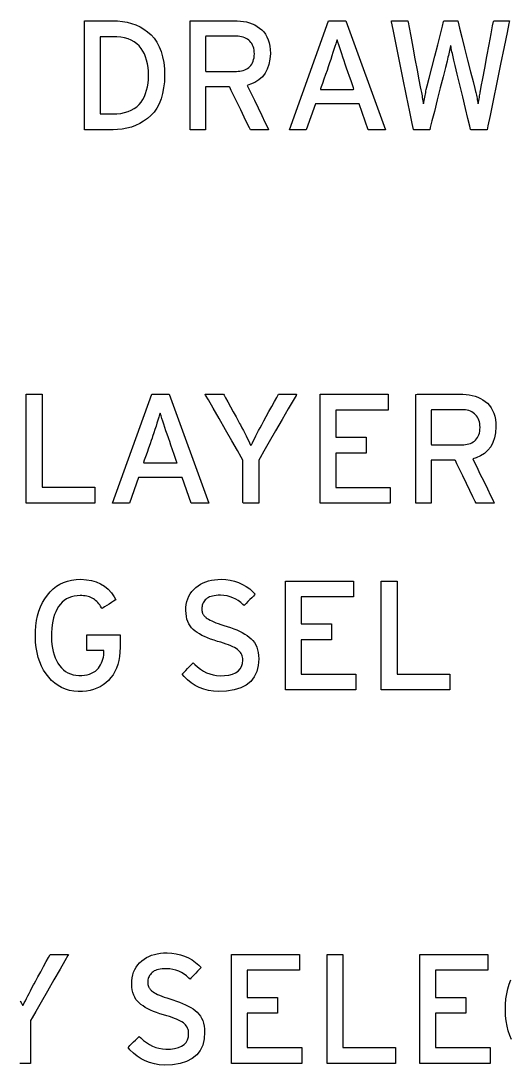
# Model space of a CAD drawing. Extents: x 1 to 47.7, y 0.2 to 35.
# Drawn here: x 2.581 to 3.759, y 24.496 to 27.012 of the extents above; entities that cross this region are included whole.
import ezdxf

# ---------------------------------------------------------------- set-up
doc = ezdxf.new("R2010")
doc.units = 0
doc.header["$MEASUREMENT"] = 0
doc.layers.add('8_0_____DWG', color=7, linetype='CONTINUOUS')

msp = doc.modelspace()

# ---------------------------------------------------------------- linework, layer by layer
at = {"layer": '8_0_____DWG'}
for points in [[(2.9269, 26.8812), (2.9263, 26.8654), (2.9246, 26.8507), (2.922, 26.837), (2.9183, 26.8244), (2.9137, 26.8128), (2.9081, 26.8023), (2.9014, 26.7928), (2.8938, 26.7844), (2.8854, 26.777), (2.8764, 26.7706), (2.867, 26.765), (2.8572, 26.7603), (2.8469, 26.7565), (2.8362, 26.7536), (2.825, 26.7515), (2.8134, 26.7503), (2.803, 26.75), (2.7996, 26.75), (2.7919, 26.75), (2.7814, 26.75), (2.7693, 26.75), (2.7572, 26.75), (2.7463, 26.75), (2.7381, 26.75), (2.734, 26.75), (2.7338, 26.7553), (2.7338, 26.7781), (2.7338, 26.8141), (2.7338, 26.8579), (2.7338, 26.9044), (2.7338, 26.9483), (2.7338, 26.9842), (2.7338, 27.007), (2.734, 27.0124), (2.7381, 27.0124), (2.7463, 27.0124), (2.7572, 27.0124), (2.7693, 27.0124), (2.7814, 27.0124), (2.7919, 27.0124), (2.7996, 27.0124), (2.803, 27.0124), (2.8136, 27.0122), (2.8254, 27.0111), (2.8368, 27.0091), (2.8476, 27.0063), (2.858, 27.0026), (2.8678, 26.998), (2.8772, 26.9925), (2.8861, 26.9862), (2.8945, 26.9788), (2.9019, 26.9704), (2.9084, 26.9608), (2.9139, 26.9502), (2.9185, 26.9386), (2.9221, 26.9258), (2.9247, 26.912), (2.9263, 26.8971)], [(3.1815, 26.9339), (3.1805, 26.92), (3.1781, 26.9074), (3.1742, 26.8961), (3.1689, 26.8862), (3.1622, 26.8775), (3.154, 26.8702), (3.1443, 26.8642), (3.1333, 26.8595), (3.1257, 26.8567), (3.1289, 26.8501), (3.135, 26.8375), (3.143, 26.8211), (3.1518, 26.8028), (3.1607, 26.7845), (3.1685, 26.7684), (3.1743, 26.7563), (3.1772, 26.7503), (3.1765, 26.75), (3.1728, 26.75), (3.167, 26.75), (3.1599, 26.75), (3.1523, 26.75), (3.145, 26.75), (3.1389, 26.75), (3.1348, 26.75), (3.1334, 26.75), (3.1312, 26.7545), (3.126, 26.7653), (3.1187, 26.7804), (3.1102, 26.7978), (3.1016, 26.8157), (3.0936, 26.8321), (3.0873, 26.845), (3.0836, 26.8526), (3.0826, 26.8538), (3.0787, 26.8538), (3.0718, 26.8538), (3.0628, 26.8538), (3.053, 26.8538), (3.0433, 26.8538), (3.0348, 26.8538), (3.0286, 26.8538), (3.0257, 26.8538), (3.0256, 26.8512), (3.0256, 26.842), (3.0256, 26.8279), (3.0256, 26.8109), (3.0256, 26.7929), (3.0256, 26.7759), (3.0256, 26.7619), (3.0256, 26.7526), (3.0256, 26.75), (3.0237, 26.75), (3.0197, 26.75), (3.0142, 26.75), (3.0078, 26.75), (3.0014, 26.75), (2.9956, 26.75), (2.9911, 26.75), (2.9886, 26.75), (2.9883, 26.753), (2.9883, 26.7722), (2.9883, 26.8049), (2.9883, 26.8463), (2.9883, 26.8915), (2.9883, 26.9356), (2.9883, 26.9737), (2.9883, 27.0009), (2.9883, 27.0123), (2.9918, 27.0124), (3.0022, 27.0124), (3.0177, 27.0124), (3.0361, 27.0124), (3.0554, 27.0124), (3.0734, 27.0124), (3.0882, 27.0124), (3.0975, 27.0124), (3.1019, 27.0124), (3.1097, 27.012), (3.1172, 27.0111), (3.1243, 27.0097), (3.1312, 27.0078), (3.1377, 27.0054), (3.144, 27.0025), (3.1499, 26.9991), (3.1556, 26.9952), (3.1609, 26.9908), (3.1656, 26.9857), (3.1697, 26.98), (3.1733, 26.9738), (3.1761, 26.967), (3.1784, 26.9596), (3.18, 26.9516), (3.1811, 26.9431)], [(3.7035, 26.75), (3.7021, 26.75), (3.6983, 26.75), (3.6928, 26.75), (3.6863, 26.75), (3.6795, 26.75), (3.6732, 26.75), (3.668, 26.75), (3.6647, 26.75), (3.6637, 26.7503), (3.6616, 26.7587), (3.6573, 26.7768), (3.6514, 26.8013), (3.6446, 26.8294), (3.6377, 26.8581), (3.6314, 26.8843), (3.6264, 26.9051), (3.6234, 26.9174), (3.6225, 26.9214), (3.6215, 26.9257), (3.6205, 26.9299), (3.6196, 26.934), (3.6187, 26.938), (3.6179, 26.9419), (3.6171, 26.9457), (3.6164, 26.9494), (3.6157, 26.953), (3.615, 26.9521), (3.6142, 26.9485), (3.6134, 26.9447), (3.6126, 26.9409), (3.6118, 26.937), (3.6109, 26.9329), (3.61, 26.9288), (3.609, 26.9246), (3.6081, 26.9202), (3.6068, 26.9151), (3.6031, 26.9003), (3.5974, 26.8778), (3.5905, 26.8507), (3.5832, 26.8219), (3.5763, 26.7944), (3.5704, 26.7713), (3.5664, 26.7555), (3.5651, 26.75), (3.5635, 26.75), (3.5597, 26.75), (3.5542, 26.75), (3.5478, 26.75), (3.5412, 26.75), (3.535, 26.75), (3.53, 26.75), (3.5268, 26.75), (3.5259, 26.7507), (3.5231, 26.7647), (3.5172, 26.7932), (3.5094, 26.8316), (3.5005, 26.8753), (3.4915, 26.9196), (3.4833, 26.9598), (3.4769, 26.9914), (3.4731, 27.0097), (3.4729, 27.0124), (3.4756, 27.0124), (3.4803, 27.0124), (3.4863, 27.0124), (3.493, 27.0124), (3.4996, 27.0124), (3.5055, 27.0124), (3.5099, 27.0124), (3.5122, 27.0124), (3.5129, 27.0095), (3.5154, 26.9964), (3.5193, 26.9754), (3.5243, 26.9494), (3.5296, 26.9213), (3.5348, 26.894), (3.5393, 26.8705), (3.5425, 26.8538), (3.5438, 26.8466), (3.5445, 26.8432), (3.5452, 26.8394), (3.5459, 26.8355), (3.5466, 26.8316), (3.5473, 26.8277), (3.5479, 26.8238), (3.5485, 26.8198), (3.5492, 26.8157), (3.5498, 26.8125), (3.5506, 26.8165), (3.5514, 26.8205), (3.5522, 26.8244), (3.553, 26.8283), (3.5538, 26.8322), (3.5546, 26.836), (3.5554, 26.8398), (3.5562, 26.8436), (3.557, 26.8468), (3.5594, 26.8562), (3.564, 26.8747), (3.5703, 26.8993), (3.5773, 26.927), (3.5844, 26.955), (3.5908, 26.9803), (3.5958, 26.9999), (3.5986, 27.011), (3.5993, 27.0124), (3.6016, 27.0124), (3.6057, 27.0124), (3.6109, 27.0124), (3.6165, 27.0124), (3.6222, 27.0124), (3.6271, 27.0124), (3.6307, 27.0124), (3.6325, 27.0124), (3.6335, 27.009), (3.637, 26.9951), (3.6425, 26.9732), (3.6492, 26.9464), (3.6564, 26.9176), (3.6634, 26.8898), (3.6694, 26.866), (3.6736, 26.8492), (3.6753, 26.8425), (3.676, 26.8396), (3.6768, 26.8363), (3.6776, 26.833), (3.6783, 26.8297), (3.679, 26.8262), (3.6797, 26.8226), (3.6805, 26.819), (3.6811, 26.8153), (3.6818, 26.8127), (3.6826, 26.8167), (3.6833, 26.8206), (3.684, 26.8243), (3.6846, 26.8279), (3.6852, 26.8314), (3.6858, 26.8347), (3.6863, 26.8379), (3.6867, 26.841), (3.6872, 26.8438), (3.6891, 26.8539), (3.6927, 26.8732), (3.6975, 26.8985), (3.7028, 26.9269), (3.7081, 26.9553), (3.713, 26.9809), (3.7166, 27.0005), (3.7187, 27.0113), (3.7193, 27.0124), (3.7221, 27.0124), (3.7268, 27.0124), (3.7327, 27.0124), (3.7392, 27.0124), (3.7456, 27.0124), (3.7511, 27.0124), (3.7552, 27.0124), (3.7571, 27.0124), (3.7559, 27.0064), (3.7514, 26.9842), (3.7444, 26.9499), (3.7358, 26.9081), (3.7267, 26.8636), (3.718, 26.8208), (3.7106, 26.7846), (3.7054, 26.7594)], [(2.8881, 26.8812), (2.8879, 26.891), (2.887, 26.9003), (2.8857, 26.9091), (2.8837, 26.9175), (2.8812, 26.9254), (2.8782, 26.9327), (2.8746, 26.9396), (2.8704, 26.946), (2.8656, 26.952), (2.86, 26.9572), (2.8537, 26.9618), (2.8468, 26.9656), (2.8391, 26.9688), (2.8307, 26.9712), (2.8217, 26.9729), (2.8119, 26.974), (2.803, 26.9743), (2.8015, 26.9743), (2.798, 26.9743), (2.7933, 26.9743), (2.7878, 26.9743), (2.7824, 26.9743), (2.7775, 26.9743), (2.7738, 26.9743), (2.7719, 26.9743), (2.7718, 26.9705), (2.7718, 26.9543), (2.7718, 26.9288), (2.7718, 26.8977), (2.7718, 26.8647), (2.7718, 26.8336), (2.7718, 26.808), (2.7718, 26.7918), (2.7719, 26.7881), (2.7738, 26.7881), (2.7775, 26.7881), (2.7824, 26.7881), (2.7878, 26.7881), (2.7933, 26.7881), (2.798, 26.7881), (2.8015, 26.7881), (2.803, 26.7881), (2.8119, 26.7884), (2.8217, 26.7895), (2.8307, 26.7912), (2.8391, 26.7937), (2.8468, 26.7969), (2.8537, 26.8009), (2.86, 26.8055), (2.8656, 26.8109), (2.8704, 26.8169), (2.8746, 26.8233), (2.8782, 26.8301), (2.8812, 26.8375), (2.8837, 26.8453), (2.8857, 26.8535), (2.887, 26.8623), (2.8879, 26.8715)], [(3.143, 26.9328), (3.1428, 26.9377), (3.1422, 26.9422), (3.1414, 26.9465), (3.1402, 26.9505), (3.1387, 26.9541), (3.137, 26.9575), (3.1349, 26.9605), (3.1324, 26.9633), (3.1297, 26.9658), (3.1267, 26.9681), (3.1235, 26.9701), (3.12, 26.9718), (3.1163, 26.9731), (3.1124, 26.9741), (3.1082, 26.9749), (3.1037, 26.9753), (3.0997, 26.9754), (3.096, 26.9754), (3.0878, 26.9754), (3.0765, 26.9754), (3.0636, 26.9754), (3.0506, 26.9754), (3.039, 26.9754), (3.0303, 26.9754), (3.0259, 26.9754), (3.0256, 26.9737), (3.0256, 26.9663), (3.0256, 26.9547), (3.0256, 26.9406), (3.0256, 26.9256), (3.0256, 26.9115), (3.0256, 26.8999), (3.0256, 26.8925), (3.0259, 26.8908), (3.0303, 26.8908), (3.039, 26.8908), (3.0506, 26.8908), (3.0636, 26.8908), (3.0765, 26.8908), (3.0878, 26.8908), (3.096, 26.8908), (3.0997, 26.8908), (3.1037, 26.8909), (3.108, 26.8913), (3.1122, 26.892), (3.1161, 26.893), (3.1197, 26.8942), (3.1232, 26.8958), (3.1264, 26.8977), (3.1294, 26.8999), (3.1321, 26.9023), (3.1346, 26.905), (3.1368, 26.9081), (3.1386, 26.9114), (3.1401, 26.9151), (3.1413, 26.9191), (3.1422, 26.9233), (3.1428, 26.9279)], [(3.3618, 26.9078), (3.3589, 26.9164), (3.3561, 26.9247), (3.3535, 26.9326), (3.351, 26.9402), (3.3486, 26.9475), (3.3464, 26.9543), (3.3443, 26.9609), (3.3424, 26.9671), (3.3407, 26.9635), (3.3388, 26.9571), (3.3368, 26.9504), (3.3345, 26.9433), (3.3322, 26.9358), (3.3296, 26.9279), (3.3269, 26.9197), (3.324, 26.911), (3.3225, 26.9065), (3.3207, 26.9015), (3.3179, 26.8932), (3.3143, 26.8829), (3.3105, 26.872), (3.3069, 26.8617), (3.304, 26.8534), (3.3023, 26.8483), (3.3025, 26.8474), (3.3082, 26.8474), (3.3187, 26.8474), (3.3322, 26.8474), (3.3468, 26.8474), (3.361, 26.8474), (3.3729, 26.8474), (3.3807, 26.8474), (3.3828, 26.8475), (3.3817, 26.8509), (3.3791, 26.8581), (3.3758, 26.8678), (3.372, 26.8787), (3.3682, 26.8895), (3.365, 26.8988), (3.3627, 26.9053)], [(3.1536, 25.9537), (3.1536, 25.9498), (3.1536, 25.9396), (3.1536, 25.9248), (3.1536, 25.9076), (3.1536, 25.8897), (3.1536, 25.8731), (3.1536, 25.8597), (3.1536, 25.8516), (3.1534, 25.85), (3.1511, 25.85), (3.1466, 25.85), (3.1408, 25.85), (3.1343, 25.85), (3.1278, 25.85), (3.1221, 25.85), (3.1178, 25.85), (3.1157, 25.85), (3.1156, 25.8521), (3.1156, 25.8608), (3.1156, 25.8745), (3.1156, 25.8913), (3.1156, 25.9093), (3.1156, 25.9264), (3.1156, 25.9408), (3.1156, 25.9506), (3.1155, 25.9539), (3.1116, 25.9608), (3.1021, 25.9772), (3.0889, 26.0002), (3.0736, 26.0268), (3.0579, 26.0542), (3.0435, 26.0792), (3.0322, 26.099), (3.0255, 26.1106), (3.0248, 26.1124), (3.0278, 26.1124), (3.0332, 26.1124), (3.0402, 26.1124), (3.0478, 26.1124), (3.0554, 26.1124), (3.062, 26.1124), (3.0668, 26.1124), (3.069, 26.1124), (3.0701, 26.1106), (3.0736, 26.1041), (3.079, 26.0943), (3.0855, 26.0825), (3.0923, 26.0699), (3.0988, 26.0581), (3.1041, 26.0483), (3.1076, 26.0418), (3.1093, 26.0387), (3.113, 26.0318), (3.1165, 26.0251), (3.1198, 26.0186), (3.1229, 26.0124), (3.1259, 26.0065), (3.1287, 26.0008), (3.1313, 25.9954), (3.1338, 25.9902), (3.1361, 25.9906), (3.1385, 25.9957), (3.141, 26.001), (3.1438, 26.0066), (3.1468, 26.0125), (3.1499, 26.0187), (3.1533, 26.0252), (3.1568, 26.0319), (3.1606, 26.039), (3.1622, 26.0419), (3.1659, 26.0487), (3.1715, 26.0588), (3.178, 26.0709), (3.1849, 26.0834), (3.1914, 26.0952), (3.1967, 26.1048), (3.2, 26.1109), (3.2009, 26.1124), (3.2034, 26.1124), (3.2083, 26.1124), (3.215, 26.1124), (3.2224, 26.1124), (3.23, 26.1124), (3.2367, 26.1124), (3.2418, 26.1124), (3.2445, 26.1124), (3.2434, 26.1099), (3.2362, 26.0975), (3.2245, 26.0771), (3.2099, 26.0517), (3.1942, 26.0243), (3.179, 25.9978), (3.166, 25.9753), (3.157, 25.9596)], [(3.7247, 26.0339), (3.7238, 26.02), (3.7213, 26.0074), (3.7175, 25.9961), (3.7122, 25.9862), (3.7054, 25.9775), (3.6973, 25.9702), (3.6876, 25.9642), (3.6766, 25.9595), (3.669, 25.9567), (3.6722, 25.9501), (3.6783, 25.9375), (3.6862, 25.9211), (3.6951, 25.9028), (3.7039, 25.8845), (3.7118, 25.8684), (3.7176, 25.8563), (3.7205, 25.8503), (3.7198, 25.85), (3.7161, 25.85), (3.7103, 25.85), (3.7032, 25.85), (3.6956, 25.85), (3.6883, 25.85), (3.6822, 25.85), (3.678, 25.85), (3.6767, 25.85), (3.6745, 25.8545), (3.6693, 25.8653), (3.662, 25.8804), (3.6535, 25.8978), (3.6448, 25.9157), (3.6369, 25.9321), (3.6306, 25.945), (3.6269, 25.9526), (3.6259, 25.9538), (3.622, 25.9538), (3.6151, 25.9538), (3.6061, 25.9538), (3.5963, 25.9538), (3.5865, 25.9538), (3.578, 25.9538), (3.5718, 25.9538), (3.569, 25.9538), (3.5689, 25.9512), (3.5689, 25.942), (3.5689, 25.9279), (3.5689, 25.9109), (3.5689, 25.8929), (3.5689, 25.8759), (3.5689, 25.8619), (3.5689, 25.8526), (3.5689, 25.85), (3.567, 25.85), (3.563, 25.85), (3.5574, 25.85), (3.5511, 25.85), (3.5447, 25.85), (3.5389, 25.85), (3.5344, 25.85), (3.5319, 25.85), (3.5316, 25.853), (3.5316, 25.8722), (3.5316, 25.9049), (3.5316, 25.9463), (3.5316, 25.9915), (3.5316, 26.0356), (3.5316, 26.0737), (3.5316, 26.1009), (3.5316, 26.1123), (3.535, 26.1124), (3.5455, 26.1124), (3.561, 26.1124), (3.5794, 26.1124), (3.5987, 26.1124), (3.6167, 26.1124), (3.6314, 26.1124), (3.6408, 26.1124), (3.6452, 26.1124), (3.653, 26.112), (3.6604, 26.1111), (3.6676, 26.1097), (3.6745, 26.1078), (3.681, 26.1054), (3.6873, 26.1025), (3.6932, 26.0991), (3.6988, 26.0952), (3.7042, 26.0908), (3.7089, 26.0857), (3.713, 26.08), (3.7165, 26.0738), (3.7194, 26.067), (3.7217, 26.0596), (3.7233, 26.0516), (3.7243, 26.0431)], [(3.6863, 26.0328), (3.6861, 26.0377), (3.6855, 26.0422), (3.6847, 26.0465), (3.6835, 26.0505), (3.682, 26.0541), (3.6802, 26.0575), (3.6781, 26.0605), (3.6757, 26.0633), (3.673, 26.0658), (3.67, 26.0681), (3.6668, 26.0701), (3.6633, 26.0718), (3.6596, 26.0731), (3.6556, 26.0741), (3.6515, 26.0749), (3.647, 26.0753), (3.643, 26.0754), (3.6393, 26.0754), (3.6311, 26.0754), (3.6198, 26.0754), (3.6069, 26.0754), (3.5939, 26.0754), (3.5823, 26.0754), (3.5736, 26.0754), (3.5692, 26.0754), (3.5689, 26.0737), (3.5689, 26.0663), (3.5689, 26.0547), (3.5689, 26.0406), (3.5689, 26.0256), (3.5689, 26.0115), (3.5689, 25.9999), (3.5689, 25.9925), (3.5692, 25.9908), (3.5736, 25.9908), (3.5823, 25.9908), (3.5939, 25.9908), (3.6069, 25.9908), (3.6198, 25.9908), (3.6311, 25.9908), (3.6393, 25.9908), (3.643, 25.9908), (3.647, 25.9909), (3.6513, 25.9913), (3.6554, 25.992), (3.6593, 25.993), (3.663, 25.9943), (3.6665, 25.9958), (3.6697, 25.9977), (3.6726, 25.9999), (3.6754, 26.0023), (3.6779, 26.005), (3.6801, 26.0081), (3.6819, 26.0114), (3.6834, 26.0151), (3.6846, 26.0191), (3.6855, 26.0233), (3.6861, 26.0279)], [(2.9359, 26.0078), (2.933, 26.0164), (2.9302, 26.0247), (2.9276, 26.0327), (2.9251, 26.0402), (2.9227, 26.0475), (2.9205, 26.0543), (2.9184, 26.0609), (2.9165, 26.0671), (2.9148, 26.0635), (2.9129, 26.0571), (2.9109, 26.0504), (2.9086, 26.0433), (2.9063, 26.0358), (2.9037, 26.0279), (2.901, 26.0197), (2.8981, 26.011), (2.8966, 26.0065), (2.8948, 26.0015), (2.892, 25.9932), (2.8884, 25.9829), (2.8846, 25.972), (2.881, 25.9617), (2.8781, 25.9534), (2.8764, 25.9483), (2.8766, 25.9474), (2.8823, 25.9474), (2.8928, 25.9474), (2.9062, 25.9474), (2.9209, 25.9474), (2.9351, 25.9474), (2.947, 25.9474), (2.9548, 25.9474), (2.9569, 25.9475), (2.9558, 25.9509), (2.9532, 25.9581), (2.9499, 25.9678), (2.9461, 25.9787), (2.9423, 25.9895), (2.9391, 25.9988), (2.9368, 26.0053)], [(2.8198, 25.5027), (2.8194, 25.4914), (2.8183, 25.4808), (2.8165, 25.4707), (2.8141, 25.4613), (2.811, 25.4525), (2.8072, 25.4442), (2.8027, 25.4366), (2.7975, 25.4296), (2.7917, 25.4231), (2.7854, 25.4173), (2.7787, 25.4121), (2.7715, 25.4076), (2.7639, 25.4039), (2.7559, 25.4009), (2.7474, 25.3985), (2.7385, 25.3969), (2.7292, 25.396), (2.7189, 25.3959), (2.7081, 25.397), (2.6978, 25.3989), (2.6881, 25.4018), (2.6789, 25.4057), (2.6704, 25.4105), (2.6623, 25.4162), (2.6548, 25.4229), (2.6479, 25.4305), (2.6415, 25.4389), (2.6357, 25.4478), (2.6306, 25.4574), (2.6263, 25.4676), (2.6227, 25.4784), (2.6198, 25.4899), (2.6177, 25.502), (2.6164, 25.5147), (2.6157, 25.528), (2.616, 25.5416), (2.617, 25.5546), (2.6187, 25.567), (2.6212, 25.5788), (2.6245, 25.59), (2.6285, 25.6006), (2.6332, 25.6106), (2.6386, 25.6199), (2.6448, 25.6286), (2.6515, 25.6366), (2.6587, 25.6436), (2.6665, 25.6497), (2.6748, 25.6548), (2.6837, 25.659), (2.6931, 25.6623), (2.7031, 25.6647), (2.7137, 25.6661), (2.7252, 25.6666), (2.7385, 25.6657), (2.7509, 25.6635), (2.7623, 25.6602), (2.7728, 25.6556), (2.7824, 25.6497), (2.7911, 25.6426), (2.7988, 25.6342), (2.8056, 25.6247), (2.8094, 25.6175), (2.8075, 25.6162), (2.8038, 25.6139), (2.7988, 25.6107), (2.7933, 25.6071), (2.7877, 25.6035), (2.7826, 25.6003), (2.7787, 25.5978), (2.7765, 25.5963), (2.7751, 25.5981), (2.7729, 25.6015), (2.7706, 25.6048), (2.7682, 25.6078), (2.7658, 25.6106), (2.7634, 25.6132), (2.7608, 25.6156), (2.7582, 25.6178), (2.7555, 25.6197), (2.7527, 25.6214), (2.7496, 25.6228), (2.7464, 25.624), (2.7431, 25.625), (2.7395, 25.6259), (2.7358, 25.6265), (2.7319, 25.627), (2.7278, 25.6273), (2.7236, 25.6274), (2.7165, 25.6271), (2.7095, 25.6261), (2.7029, 25.6245), (2.6967, 25.6222), (2.6909, 25.6193), (2.6855, 25.6158), (2.6806, 25.6116), (2.676, 25.6068), (2.6718, 25.6014), (2.6681, 25.5952), (2.6648, 25.5886), (2.6619, 25.5815), (2.6596, 25.5739), (2.6576, 25.5658), (2.6562, 25.5571), (2.6551, 25.548), (2.6546, 25.5384), (2.6545, 25.5284), (2.6549, 25.5187), (2.6557, 25.5095), (2.6569, 25.5008), (2.6587, 25.4925), (2.6609, 25.4848), (2.6635, 25.4775), (2.6666, 25.4707), (2.6702, 25.4645), (2.6742, 25.4586), (2.6786, 25.4532), (2.6834, 25.4486), (2.6886, 25.4446), (2.6942, 25.4413), (2.7002, 25.4387), (2.7066, 25.4368), (2.7134, 25.4355), (2.7207, 25.435), (2.7277, 25.4351), (2.7342, 25.4358), (2.7403, 25.4368), (2.7459, 25.4384), (2.7511, 25.4403), (2.7559, 25.4427), (2.7602, 25.4456), (2.764, 25.4488), (2.7674, 25.4526), (2.7703, 25.4566), (2.7729, 25.4607), (2.775, 25.465), (2.7769, 25.4695), (2.7784, 25.4741), (2.7796, 25.4789), (2.7804, 25.4839), (2.7809, 25.4891), (2.781, 25.4941), (2.781, 25.4942), (2.781, 25.4943), (2.781, 25.4944), (2.781, 25.4946), (2.781, 25.4948), (2.781, 25.495), (2.781, 25.4951), (2.781, 25.4952), (2.7809, 25.4952), (2.7788, 25.4952), (2.7744, 25.4952), (2.7683, 25.4952), (2.7614, 25.4952), (2.7544, 25.4952), (2.7481, 25.4952), (2.743, 25.4952), (2.74, 25.4952), (2.7395, 25.4955), (2.7395, 25.4979), (2.7395, 25.5022), (2.7395, 25.5079), (2.7395, 25.5142), (2.7395, 25.5205), (2.7395, 25.5261), (2.7395, 25.5304), (2.7395, 25.5327), (2.7406, 25.5329), (2.7466, 25.5329), (2.7566, 25.5329), (2.769, 25.5329), (2.7826, 25.5329), (2.7958, 25.5329), (2.8074, 25.5329), (2.8158, 25.5329), (2.8197, 25.5329), (2.8198, 25.5322), (2.8198, 25.5296), (2.8198, 25.5256), (2.8198, 25.5208), (2.8198, 25.5157), (2.8198, 25.5108), (2.8198, 25.5067), (2.8198, 25.5038)], [(3.1534, 25.4753), (3.1524, 25.4588), (3.1488, 25.4441), (3.1428, 25.4314), (3.1344, 25.4207), (3.1235, 25.4118), (3.1101, 25.4049), (3.0942, 25.3999), (3.0759, 25.3968), (3.0568, 25.3959), (3.0443, 25.3968), (3.0324, 25.3989), (3.0211, 25.4019), (3.0104, 25.406), (3.0003, 25.4111), (2.9908, 25.4172), (2.982, 25.4244), (2.9737, 25.4326), (2.969, 25.4383), (2.9706, 25.44), (2.9738, 25.4431), (2.9778, 25.4471), (2.9824, 25.4517), (2.987, 25.4562), (2.9911, 25.4603), (2.9942, 25.4635), (2.996, 25.4652), (2.9998, 25.4615), (3.0065, 25.4554), (3.0134, 25.45), (3.0206, 25.4454), (3.028, 25.4416), (3.0357, 25.4386), (3.0436, 25.4364), (3.0518, 25.4349), (3.0603, 25.4342), (3.071, 25.4345), (3.0813, 25.4357), (3.0902, 25.438), (3.0977, 25.4412), (3.1039, 25.4454), (3.1087, 25.4506), (3.1122, 25.4568), (3.1143, 25.4639), (3.115, 25.4721), (3.1149, 25.4757), (3.1144, 25.4789), (3.1136, 25.482), (3.1125, 25.4849), (3.1111, 25.4877), (3.1093, 25.4904), (3.1073, 25.4929), (3.1049, 25.4953), (3.1022, 25.4976), (3.0989, 25.4998), (3.0951, 25.502), (3.0908, 25.5042), (3.0861, 25.5064), (3.0809, 25.5085), (3.0751, 25.5106), (3.0689, 25.5127), (3.0623, 25.5148), (3.0545, 25.517), (3.0459, 25.5196), (3.0378, 25.5224), (3.0302, 25.5253), (3.0232, 25.5284), (3.0166, 25.5316), (3.0106, 25.5349), (3.0051, 25.5384), (3.0001, 25.542), (2.9956, 25.5457), (2.9916, 25.5498), (2.9882, 25.5543), (2.9852, 25.5593), (2.9828, 25.5648), (2.9808, 25.5707), (2.9794, 25.5771), (2.9785, 25.584), (2.9781, 25.5913), (2.9783, 25.599), (2.9791, 25.6063), (2.9805, 25.6133), (2.9826, 25.6199), (2.9853, 25.6261), (2.9886, 25.6319), (2.9925, 25.6374), (2.997, 25.6424), (3.0022, 25.6471), (3.0076, 25.6512), (3.0133, 25.6548), (3.0194, 25.6579), (3.0258, 25.6605), (3.0325, 25.6627), (3.0396, 25.6644), (3.047, 25.6656), (3.0547, 25.6663), (3.063, 25.6666), (3.0742, 25.666), (3.0849, 25.6644), (3.0952, 25.662), (3.105, 25.6587), (3.1143, 25.6545), (3.1232, 25.6494), (3.1317, 25.6434), (3.1397, 25.6365), (3.145, 25.6309), (3.1436, 25.6294), (3.1406, 25.6263), (3.1367, 25.6222), (3.1322, 25.6176), (3.1276, 25.6129), (3.1235, 25.6086), (3.1203, 25.6052), (3.1184, 25.6033), (3.1156, 25.6057), (3.1101, 25.6107), (3.1042, 25.6152), (3.098, 25.6189), (3.0914, 25.6221), (3.0845, 25.6245), (3.0772, 25.6264), (3.0696, 25.6276), (3.0616, 25.6281), (3.0556, 25.628), (3.0509, 25.6277), (3.0466, 25.6271), (3.0425, 25.6263), (3.0388, 25.6253), (3.0353, 25.6241), (3.0322, 25.6227), (3.0294, 25.621), (3.0269, 25.6191), (3.0247, 25.6169), (3.0228, 25.6146), (3.0211, 25.6122), (3.0197, 25.6097), (3.0185, 25.6071), (3.0176, 25.6043), (3.017, 25.6014), (3.0166, 25.5984), (3.0165, 25.5954), (3.0165, 25.5939), (3.0166, 25.5924), (3.0168, 25.591), (3.017, 25.5896), (3.0173, 25.5883), (3.0176, 25.587), (3.0181, 25.5858), (3.0185, 25.5846), (3.0191, 25.5835), (3.0197, 25.5822), (3.0205, 25.581), (3.0213, 25.5798), (3.0223, 25.5786), (3.0233, 25.5774), (3.0245, 25.5762), (3.0258, 25.5751), (3.0272, 25.5739), (3.0292, 25.5724), (3.0324, 25.5703), (3.0362, 25.5683), (3.0404, 25.5662), (3.0452, 25.5641), (3.0504, 25.5619), (3.0562, 25.5598), (3.0625, 25.5576), (3.0693, 25.5554), (3.0773, 25.553), (3.0855, 25.5503), (3.0932, 25.5475), (3.1005, 25.5445), (3.1074, 25.5414), (3.1139, 25.5381), (3.1199, 25.5347), (3.1255, 25.5311), (3.1307, 25.5274), (3.1354, 25.5234), (3.1395, 25.519), (3.1432, 25.5141), (3.1462, 25.5088), (3.1488, 25.503), (3.1507, 25.4968), (3.1522, 25.4901), (3.1531, 25.4829)], [(3.0232, 24.5753), (3.0222, 24.5588), (3.0186, 24.5441), (3.0126, 24.5314), (3.0042, 24.5207), (2.9933, 24.5118), (2.9799, 24.5049), (2.964, 24.4999), (2.9457, 24.4968), (2.9266, 24.4959), (2.9141, 24.4969), (2.9022, 24.4989), (2.8909, 24.5019), (2.8802, 24.506), (2.8701, 24.5111), (2.8606, 24.5172), (2.8518, 24.5244), (2.8435, 24.5326), (2.8388, 24.5383), (2.8405, 24.54), (2.8436, 24.5431), (2.8476, 24.5471), (2.8522, 24.5517), (2.8568, 24.5562), (2.8609, 24.5603), (2.864, 24.5635), (2.8658, 24.5652), (2.8696, 24.5615), (2.8763, 24.5554), (2.8832, 24.55), (2.8904, 24.5454), (2.8978, 24.5416), (2.9055, 24.5386), (2.9134, 24.5364), (2.9216, 24.5349), (2.9301, 24.5342), (2.9408, 24.5345), (2.9511, 24.5357), (2.96, 24.538), (2.9675, 24.5412), (2.9737, 24.5454), (2.9785, 24.5506), (2.982, 24.5568), (2.9841, 24.5639), (2.9848, 24.5721), (2.9847, 24.5757), (2.9842, 24.5789), (2.9834, 24.582), (2.9823, 24.5849), (2.9809, 24.5877), (2.9792, 24.5904), (2.9771, 24.5929), (2.9747, 24.5953), (2.972, 24.5976), (2.9687, 24.5998), (2.9649, 24.602), (2.9606, 24.6042), (2.9559, 24.6064), (2.9507, 24.6085), (2.9449, 24.6106), (2.9387, 24.6127), (2.9321, 24.6148), (2.9243, 24.617), (2.9157, 24.6196), (2.9076, 24.6224), (2.9, 24.6253), (2.893, 24.6284), (2.8864, 24.6316), (2.8804, 24.6349), (2.8749, 24.6384), (2.8699, 24.642), (2.8654, 24.6457), (2.8614, 24.6498), (2.858, 24.6543), (2.855, 24.6593), (2.8526, 24.6648), (2.8506, 24.6707), (2.8492, 24.6771), (2.8483, 24.684), (2.8479, 24.6913), (2.8481, 24.699), (2.8489, 24.7063), (2.8503, 24.7133), (2.8524, 24.7199), (2.8551, 24.7261), (2.8584, 24.7319), (2.8623, 24.7374), (2.8668, 24.7424), (2.872, 24.7471), (2.8774, 24.7512), (2.8831, 24.7548), (2.8892, 24.7579), (2.8956, 24.7605), (2.9023, 24.7627), (2.9094, 24.7644), (2.9168, 24.7656), (2.9245, 24.7663), (2.9328, 24.7666), (2.944, 24.766), (2.9547, 24.7644), (2.965, 24.762), (2.9748, 24.7587), (2.9841, 24.7545), (2.993, 24.7494), (3.0015, 24.7434), (3.0095, 24.7365), (3.0148, 24.7309), (3.0134, 24.7294), (3.0104, 24.7263), (3.0065, 24.7222), (3.002, 24.7176), (2.9974, 24.7129), (2.9933, 24.7086), (2.9901, 24.7052), (2.9882, 24.7033), (2.9854, 24.7057), (2.9799, 24.7107), (2.974, 24.7152), (2.9678, 24.7189), (2.9612, 24.7221), (2.9543, 24.7245), (2.947, 24.7264), (2.9394, 24.7276), (2.9314, 24.7281), (2.9254, 24.728), (2.9207, 24.7277), (2.9164, 24.7271), (2.9123, 24.7264), (2.9086, 24.7253), (2.9051, 24.7241), (2.902, 24.7227), (2.8992, 24.721), (2.8967, 24.7191), (2.8945, 24.7169), (2.8926, 24.7146), (2.8909, 24.7122), (2.8895, 24.7097), (2.8883, 24.7071), (2.8874, 24.7043), (2.8868, 24.7014), (2.8864, 24.6985), (2.8863, 24.6954), (2.8863, 24.6939), (2.8864, 24.6924), (2.8866, 24.691), (2.8868, 24.6896), (2.8871, 24.6883), (2.8874, 24.687), (2.8879, 24.6858), (2.8883, 24.6846), (2.8889, 24.6835), (2.8895, 24.6822), (2.8903, 24.681), (2.8911, 24.6798), (2.8921, 24.6786), (2.8932, 24.6774), (2.8943, 24.6762), (2.8956, 24.6751), (2.897, 24.6739), (2.899, 24.6724), (2.9022, 24.6704), (2.906, 24.6683), (2.9102, 24.6662), (2.915, 24.6641), (2.9202, 24.6619), (2.926, 24.6598), (2.9323, 24.6576), (2.9391, 24.6554), (2.9471, 24.653), (2.9553, 24.6503), (2.963, 24.6475), (2.9703, 24.6445), (2.9772, 24.6414), (2.9837, 24.6381), (2.9897, 24.6347), (2.9953, 24.6311), (3.0005, 24.6274), (3.0052, 24.6234), (3.0093, 24.619), (3.013, 24.6141), (3.016, 24.6088), (3.0186, 24.603), (3.0205, 24.5968), (3.022, 24.5901), (3.0229, 24.5829)]]:
    msp.add_lwpolyline(points, close=True, dxfattribs=at)
for points in [[(3.4169, 26.75), (3.395, 26.8123), (3.2899, 26.8123), (3.2681, 26.75), (3.2272, 26.75), (3.3217, 27.0124), (3.3635, 27.0124), (3.4591, 26.75), (3.4169, 26.75)], [(2.5939, 25.85), (2.5939, 26.1124), (2.6319, 26.1124), (2.6319, 25.8884), (2.7587, 25.8884), (2.7587, 25.85), (2.5939, 25.85)], [(2.991, 25.85), (2.9691, 25.9123), (2.864, 25.9123), (2.8422, 25.85), (2.8013, 25.85), (2.8958, 26.1124), (2.9376, 26.1124), (3.0331, 25.85), (2.991, 25.85)], [(3.3011, 25.85), (3.3011, 26.1124), (3.4648, 26.1124), (3.4648, 26.0743), (3.3391, 26.0743), (3.3391, 26.0091), (3.4121, 26.0091), (3.4121, 25.971), (3.3391, 25.971), (3.3391, 25.8881), (3.4703, 25.8881), (3.4703, 25.85), (3.3011, 25.85)], [(3.2179, 25.4), (3.2179, 25.6624), (3.3817, 25.6624), (3.3817, 25.6243), (3.256, 25.6243), (3.256, 25.5591), (3.329, 25.5591), (3.329, 25.521), (3.256, 25.521), (3.256, 25.4381), (3.3872, 25.4381), (3.3872, 25.4), (3.2179, 25.4)], [(3.4484, 25.4), (3.4484, 25.6624), (3.4865, 25.6624), (3.4865, 25.4384), (3.6133, 25.4384), (3.6133, 25.4), (3.4484, 25.4)], [(2.5794, 24.6508), (2.582, 24.6454), (2.5845, 24.6402), (2.5868, 24.6406), (2.5892, 24.6456), (2.5917, 24.651), (2.5945, 24.6566), (2.5975, 24.6625), (2.6006, 24.6687), (2.604, 24.6752), (2.6075, 24.6819), (2.6113, 24.689), (2.6128, 24.6919), (2.6166, 24.6987), (2.6221, 24.7088), (2.6287, 24.7209), (2.6356, 24.7334), (2.6421, 24.7452), (2.6473, 24.7548), (2.6507, 24.7609), (2.6516, 24.7624), (2.6541, 24.7624), (2.659, 24.7624), (2.6656, 24.7624), (2.6731, 24.7624), (2.6806, 24.7624), (2.6874, 24.7624), (2.6925, 24.7624), (2.6952, 24.7624), (2.694, 24.7599), (2.6869, 24.7475), (2.6752, 24.727), (2.6606, 24.7017), (2.6448, 24.6743), (2.6296, 24.6478), (2.6167, 24.6253), (2.6077, 24.6096), (2.6043, 24.6037), (2.6043, 24.5998), (2.6043, 24.5896), (2.6043, 24.5748), (2.6043, 24.5576), (2.6043, 24.5397), (2.6043, 24.5231), (2.6043, 24.5097), (2.6043, 24.5016), (2.6041, 24.5), (2.6017, 24.5), (2.5973, 24.5), (2.5915, 24.5), (2.585, 24.5), (2.5785, 24.5)], [(3.0877, 24.5), (3.0877, 24.7624), (3.2515, 24.7624), (3.2515, 24.7243), (3.1258, 24.7243), (3.1258, 24.6591), (3.1988, 24.6591), (3.1988, 24.621), (3.1258, 24.621), (3.1258, 24.5381), (3.257, 24.5381), (3.257, 24.5), (3.0877, 24.5)], [(3.3183, 24.5), (3.3183, 24.7624), (3.3563, 24.7624), (3.3563, 24.5384), (3.4831, 24.5384), (3.4831, 24.5), (3.3183, 24.5)], [(3.5413, 24.5), (3.5413, 24.7624), (3.7051, 24.7624), (3.7051, 24.7243), (3.5793, 24.7243), (3.5793, 24.6591), (3.6524, 24.6591), (3.6524, 24.621), (3.5793, 24.621), (3.5793, 24.5381), (3.7106, 24.5381), (3.7106, 24.5), (3.5413, 24.5)], [(3.7623, 24.5572), (3.7579, 24.5675), (3.7543, 24.5784), (3.7514, 24.59), (3.7493, 24.6022), (3.7479, 24.615), (3.7473, 24.6285), (3.7476, 24.6422), (3.7487, 24.6553), (3.7505, 24.6678), (3.753, 24.6797), (3.7564, 24.6909), (3.7604, 24.7015)]]:
    msp.add_lwpolyline(points, dxfattribs=at)

doc.saveas('drawing.dxf')
